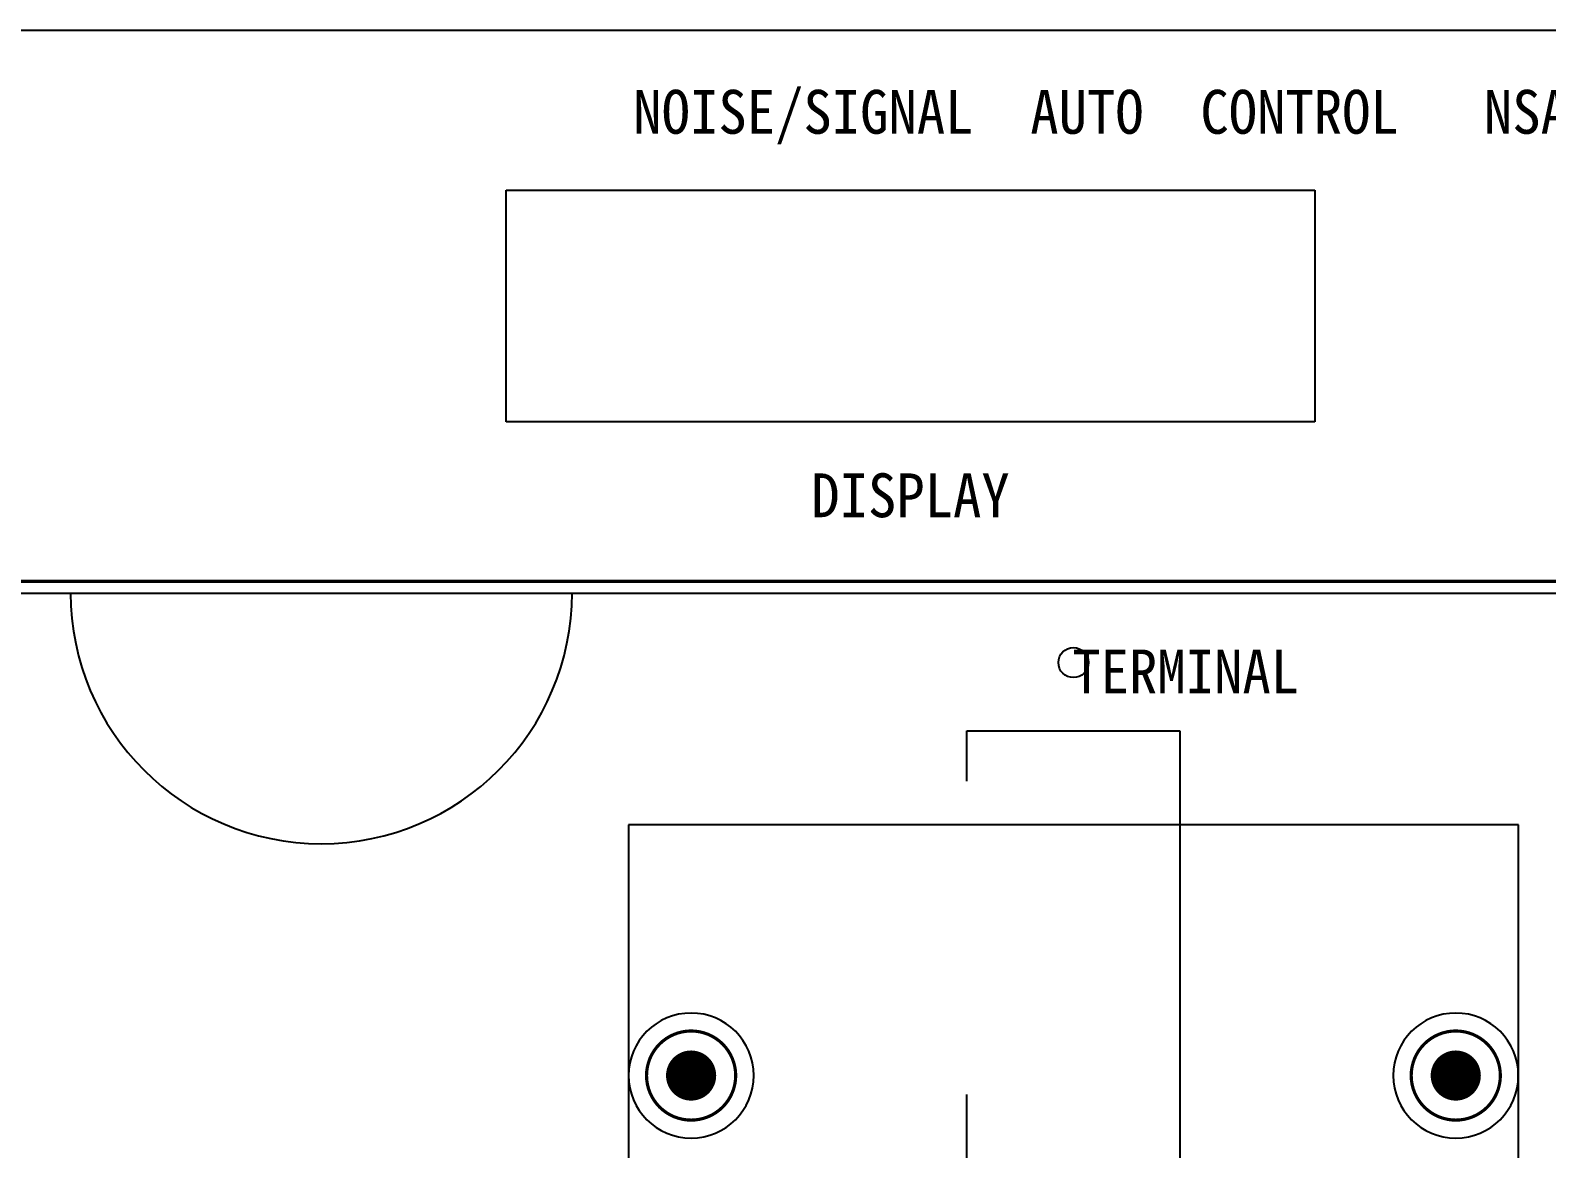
# Model space of a CAD drawing. Header units: millimetres. Extents: x 0 to 841, y 0 to 594.
# Drawn here: x 188.61 to 194.65, y 141.31 to 145.77 of the extents above; entities that cross this region are included whole.
import ezdxf
from ezdxf.enums import TextEntityAlignment as Align

# ---------------------------------------------------------------- set-up
doc = ezdxf.new("R2010")
doc.units = ezdxf.units.MM
doc.header["$LTSCALE"] = 10
doc.linetypes.add('HIDDEN', pattern=[0.375, 0.25, -0.125])
doc.linetypes.add('KEEPOUT_00011110', pattern=[2, 1, 1])
doc.layers.add('LINE06', color=9, linetype='Continuous')
doc.styles.get("Standard").update_dxf_attribs({"font": 'GulimChe.ttf'})

# ---------------------------------------------------------------- blocks, each defined once
blk = doc.blocks.new('PAD_5')
at = {"const_width": 2}
blk.add_lwpolyline([(0, -1, 1), (0, 1, 1)], format="xyb", close=True, dxfattribs=at)

msp = doc.modelspace()

# ---------------------------------------------------------------- linework, layer by layer
at = {"const_width": 0.0889}
for points in [[(191.1963, 141.5985, 1), (191.2852, 141.5985, 1)], [(191.1963, 141.5985, 1), (191.2852, 141.5985, 1)], [(194.2463, 141.5985, 1), (194.3352, 141.5985, 1)], [(194.2463, 141.5985, 1), (194.3352, 141.5985, 1)]]:
    msp.add_lwpolyline(points, format="xyb", close=True, dxfattribs=at)
at = {"layer": 'LINE06'}
for p, q in [((186.4157, 145.7685), (210.5657, 145.7685)), ((190.5032, 144.206), (190.5032, 145.131)), ((190.5032, 145.131), (193.7282, 145.131)), ((193.7282, 145.131), (193.7282, 144.206)), ((193.7282, 144.206), (190.5032, 144.206)), ((186.4157, 143.5735), (210.5657, 143.5735)), ((186.4157, 143.5685), (210.5657, 143.5685)), ((188.0657, 143.5235), (208.9157, 143.5235)), ((194.5407, 142.5985), (190.9907, 142.5985)), ((190.9907, 142.5985), (190.9907, 135.6485)), ((194.5407, 135.6485), (194.5407, 142.5985))]:
    msp.add_line(p, q, dxfattribs=at)
at = {"layer": 'LINE06', "linetype": 'HIDDEN'}
msp.add_lwpolyline([(192.3407, 142.9735), (193.1907, 142.9735), (193.1907, 135.2735), (192.3407, 135.2735)], close=True, dxfattribs=at)
at = {"layer": 'LINE06', "linetype": 'KEEPOUT_00011110'}
for points in [[(190.9913, 141.5985, 1), (191.4902, 141.5985, 1)], [(194.0413, 141.5985, 1), (194.5402, 141.5985, 1)]]:
    msp.add_lwpolyline(points, format="xyb", close=True, dxfattribs=at)
at = {"layer": 'LINE06', "const_width": 0.0127}
for points in [[(191.4185, 141.5985, 1), (191.0629, 141.5985, 1)], [(194.4685, 141.5985, 1), (194.1129, 141.5985, 1)], [(191.1518, 141.5985, 1), (191.3296, 141.5985, 1)], [(194.2018, 141.5985, 1), (194.3796, 141.5985, 1)]]:
    msp.add_lwpolyline(points, format="xyb", close=True, dxfattribs=at)
at = {"layer": 'LINE06', "const_width": 0.00254}
for points in [[(191.228, 141.5985), (191.2534, 141.5985)], [(191.228, 141.5985), (191.2534, 141.5985)], [(191.2407, 141.5858), (191.2407, 141.6112)], [(191.2407, 141.5858), (191.2407, 141.6112)], [(194.278, 141.5985), (194.3034, 141.5985)], [(194.278, 141.5985), (194.3034, 141.5985)], [(194.2907, 141.5858), (194.2907, 141.6112)], [(194.2907, 141.5858), (194.2907, 141.6112)]]:
    msp.add_lwpolyline(points, dxfattribs=at)
at = {"layer": 'LINE06'}
msp.add_circle((192.7657, 143.246), 0.06, dxfattribs=at)
msp.add_arc((189.7657, 143.5235), 1, 180, 0, dxfattribs=at)

# ---------------------------------------------------------------- block references
at = {"layer": 'LINE06', "xscale": 0.04999999999995453, "yscale": 0.04999999999995453, "zscale": 0.04999999999995453}
for p in [(191.2407, 141.5985), (191.2407, 141.5985), (191.2407, 141.5985), (194.2907, 141.5985), (194.2907, 141.5985), (194.2907, 141.5985)]:
    msp.add_blockref('PAD_5', p, dxfattribs=at)

# ---------------------------------------------------------------- texts
at = {"layer": 'LINE06'}
for s, p in [('NOISE/SIGNAL  AUTO  CONTROL   NSAC-011', (191.0101, 145.3559)), ('TERMINAL', (192.7612, 143.1231))]:
    msp.add_text(s, height=0.175, dxfattribs=at).set_placement(p)
msp.add_text('DISPLAY', height=0.175, dxfattribs=at).set_placement((192.1157, 143.9135), align=Align.MIDDLE)

doc.saveas('drawing.dxf')
